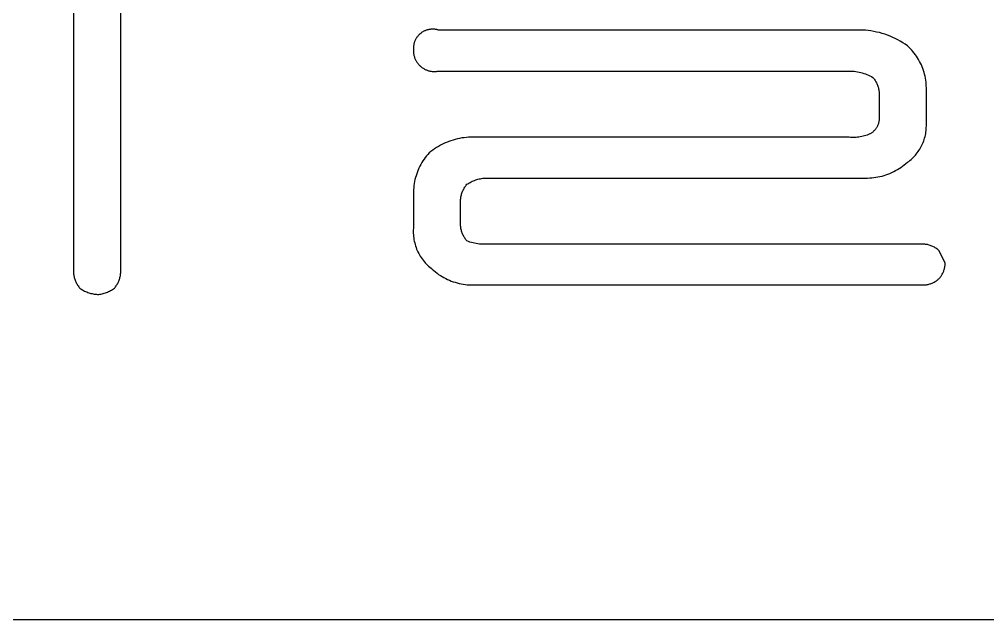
# Model space of a CAD drawing. Header units: millimetres. Extents: x 3033 to 5773, y 123 to 1487.
# Drawn here: x 4202.04 to 4224.24, y 310.35 to 324.12 of the extents above; entities that cross this region are included whole.
import ezdxf

# ---------------------------------------------------------------- set-up
doc = ezdxf.new("R2010")
doc.units = ezdxf.units.MM
doc.header["$MEASUREMENT"] = 0
doc.layers.add('TEX', color=70, linetype='Continuous')

msp = doc.modelspace()

# ---------------------------------------------------------------- linework, layer by layer
at = {"layer": 'TEX'}
for p, q in [((4203.281, 332.385), (4203.281, 318.385)), ((4204.364, 318.385), (4204.364, 332.385)), ((4211.184, 323.742), (4211.174, 323.731)), ((4211.194, 323.753), (4211.184, 323.742)), ((4211.205, 323.764), (4211.194, 323.753)), ((4211.216, 323.775), (4211.205, 323.764)), ((4211.227, 323.785), (4211.216, 323.775)), ((4211.238, 323.794), (4211.227, 323.785)), ((4211.25, 323.804), (4211.238, 323.794)), ((4211.263, 323.813), (4211.25, 323.804)), ((4211.275, 323.821), (4211.263, 323.813)), ((4211.288, 323.829), (4211.275, 323.821)), ((4211.301, 323.837), (4211.288, 323.829)), ((4211.314, 323.844), (4211.301, 323.837)), ((4211.328, 323.85), (4211.314, 323.844)), ((4211.342, 323.856), (4211.328, 323.85)), ((4211.356, 323.862), (4211.342, 323.856)), ((4211.37, 323.867), (4211.356, 323.862)), ((4211.384, 323.872), (4211.37, 323.867)), ((4211.399, 323.876), (4211.384, 323.872)), ((4211.414, 323.88), (4211.399, 323.876)), ((4211.428, 323.883), (4211.414, 323.88)), ((4211.443, 323.886), (4211.428, 323.883)), ((4211.458, 323.888), (4211.443, 323.886)), ((4211.473, 323.89), (4211.458, 323.888)), ((4211.488, 323.891), (4211.473, 323.89)), ((4211.504, 323.891), (4211.488, 323.891)), ((4211.519, 323.892), (4211.504, 323.891)), ((4211.534, 323.891), (4211.519, 323.892)), ((4211.549, 323.89), (4211.534, 323.891)), ((4211.564, 323.889), (4211.549, 323.89)), ((4211.579, 323.887), (4211.564, 323.889)), ((4211.594, 323.884), (4211.579, 323.887)), ((4211.609, 323.881), (4211.594, 323.884)), ((4211.623, 323.878), (4211.609, 323.881)), ((4211.638, 323.874), (4211.623, 323.878)), ((4211.652, 323.869), (4211.638, 323.874)), ((4221.178, 323.869), (4211.652, 323.869)), ((4221.243, 323.872), (4221.178, 323.869)), ((4221.308, 323.872), (4221.243, 323.872)), ((4221.374, 323.87), (4221.308, 323.872)), ((4221.439, 323.866), (4221.374, 323.87)), ((4221.504, 323.859), (4221.439, 323.866)), ((4221.568, 323.851), (4221.504, 323.859)), ((4221.632, 323.84), (4221.568, 323.851)), ((4221.696, 323.827), (4221.632, 323.84)), ((4221.76, 323.812), (4221.696, 323.827)), ((4221.823, 323.794), (4221.76, 323.812)), ((4221.885, 323.775), (4221.823, 323.794)), ((4221.946, 323.753), (4221.885, 323.775)), ((4222.007, 323.73), (4221.946, 323.753)), ((4211.081, 323.527), (4211.079, 323.512)), ((4211.084, 323.541), (4211.081, 323.527)), ((4211.087, 323.556), (4211.084, 323.541)), ((4211.091, 323.571), (4211.087, 323.556)), ((4211.095, 323.585), (4211.091, 323.571)), ((4211.1, 323.6), (4211.095, 323.585)), ((4211.105, 323.614), (4211.1, 323.6)), ((4211.111, 323.628), (4211.105, 323.614)), ((4211.118, 323.641), (4211.111, 323.628)), ((4211.124, 323.655), (4211.118, 323.641)), ((4211.131, 323.668), (4211.124, 323.655)), ((4211.139, 323.681), (4211.131, 323.668)), ((4211.147, 323.694), (4211.139, 323.681)), ((4211.156, 323.707), (4211.147, 323.694)), ((4211.165, 323.719), (4211.156, 323.707)), ((4211.174, 323.731), (4211.165, 323.719)), ((4222.067, 323.704), (4222.007, 323.73)), ((4222.126, 323.676), (4222.067, 323.704)), ((4222.184, 323.647), (4222.126, 323.676)), ((4222.241, 323.615), (4222.184, 323.647)), ((4222.297, 323.581), (4222.241, 323.615)), ((4222.352, 323.546), (4222.297, 323.581)), ((4222.405, 323.508), (4222.352, 323.546)), ((4211.075, 323.436), (4211.074, 323.419)), ((4211.074, 323.419), (4211.074, 323.403)), ((4211.074, 323.403), (4211.074, 323.386)), ((4211.074, 323.386), (4211.075, 323.369)), ((4211.076, 323.482), (4211.075, 323.466)), ((4211.075, 323.466), (4211.075, 323.451)), ((4211.075, 323.451), (4211.075, 323.436)), ((4211.075, 323.369), (4211.076, 323.352)), ((4211.077, 323.497), (4211.076, 323.482)), ((4211.076, 323.352), (4211.078, 323.336)), ((4211.079, 323.512), (4211.077, 323.497)), ((4211.078, 323.336), (4211.081, 323.319)), ((4211.081, 323.319), (4211.084, 323.303)), ((4211.084, 323.303), (4211.088, 323.286)), ((4222.438, 323.477), (4222.405, 323.508)), ((4222.47, 323.445), (4222.438, 323.477)), ((4222.501, 323.412), (4222.47, 323.445)), ((4222.531, 323.378), (4222.501, 323.412)), ((4222.56, 323.343), (4222.531, 323.378)), ((4222.587, 323.307), (4222.56, 323.343)), ((4222.613, 323.269), (4222.587, 323.307)), ((4211.088, 323.286), (4211.092, 323.27)), ((4211.092, 323.27), (4211.097, 323.254)), ((4211.097, 323.254), (4211.102, 323.238)), ((4211.102, 323.238), (4211.108, 323.223)), ((4211.108, 323.223), (4211.115, 323.207)), ((4211.115, 323.207), (4211.122, 323.192)), ((4211.122, 323.192), (4211.129, 323.177)), ((4211.129, 323.177), (4211.137, 323.162)), ((4211.137, 323.162), (4211.146, 323.148)), ((4211.146, 323.148), (4211.155, 323.134)), ((4211.155, 323.134), (4211.165, 323.12)), ((4211.165, 323.12), (4211.175, 323.107)), ((4211.175, 323.107), (4211.185, 323.094)), ((4211.185, 323.094), (4211.196, 323.081)), ((4211.196, 323.081), (4211.208, 323.069)), ((4222.638, 323.231), (4222.613, 323.269)), ((4222.661, 323.193), (4222.638, 323.231)), ((4222.683, 323.153), (4222.661, 323.193)), ((4222.704, 323.113), (4222.683, 323.153)), ((4222.723, 323.072), (4222.704, 323.113)), ((4222.741, 323.03), (4222.723, 323.072)), ((4211.208, 323.069), (4211.219, 323.057)), ((4211.219, 323.057), (4211.232, 323.045)), ((4211.232, 323.045), (4211.244, 323.034)), ((4211.244, 323.034), (4211.257, 323.024)), ((4211.257, 323.024), (4211.271, 323.014)), ((4211.271, 323.014), (4211.284, 323.004)), ((4211.284, 323.004), (4211.298, 322.995)), ((4211.298, 322.995), (4211.313, 322.986)), ((4211.313, 322.986), (4211.327, 322.978)), ((4211.327, 322.978), (4211.342, 322.97)), ((4211.342, 322.97), (4211.357, 322.963)), ((4211.357, 322.963), (4211.373, 322.956)), ((4211.373, 322.956), (4211.388, 322.95)), ((4211.388, 322.95), (4211.404, 322.945)), ((4211.404, 322.945), (4211.42, 322.94)), ((4211.42, 322.94), (4211.436, 322.936)), ((4211.436, 322.936), (4211.453, 322.932)), ((4211.453, 322.932), (4211.469, 322.928)), ((4211.469, 322.928), (4211.486, 322.926)), ((4211.486, 322.926), (4211.502, 322.924)), ((4211.502, 322.924), (4211.519, 322.922)), ((4211.519, 322.922), (4211.536, 322.921)), ((4211.536, 322.921), (4211.552, 322.921)), ((4211.552, 322.921), (4211.569, 322.921)), ((4211.569, 322.921), (4211.586, 322.922)), ((4211.586, 322.922), (4211.603, 322.923)), ((4211.603, 322.923), (4211.619, 322.925)), ((4211.619, 322.925), (4211.636, 322.928)), ((4211.636, 322.928), (4211.652, 322.931)), ((4211.652, 322.931), (4221.034, 322.931)), ((4221.034, 322.931), (4221.071, 322.931)), ((4221.071, 322.931), (4221.109, 322.93)), ((4221.109, 322.93), (4221.147, 322.928)), ((4221.147, 322.928), (4221.184, 322.925)), ((4221.184, 322.925), (4221.221, 322.92)), ((4221.221, 322.92), (4221.259, 322.914)), ((4221.259, 322.914), (4221.296, 322.906)), ((4221.296, 322.906), (4221.332, 322.898)), ((4221.332, 322.898), (4221.369, 322.888)), ((4221.369, 322.888), (4221.405, 322.877)), ((4221.405, 322.877), (4221.44, 322.865)), ((4221.44, 322.865), (4221.475, 322.852)), ((4221.475, 322.852), (4221.51, 322.837)), ((4222.758, 322.988), (4222.741, 323.03)), ((4222.773, 322.945), (4222.758, 322.988)), ((4222.786, 322.901), (4222.773, 322.945)), ((4222.798, 322.858), (4222.786, 322.901)), ((4222.808, 322.813), (4222.798, 322.858)), ((4221.51, 322.837), (4221.544, 322.821)), ((4221.544, 322.821), (4221.578, 322.805)), ((4221.578, 322.805), (4221.611, 322.787)), ((4221.611, 322.787), (4221.625, 322.77)), ((4221.625, 322.77), (4221.638, 322.753)), ((4221.638, 322.753), (4221.65, 322.736)), ((4221.65, 322.736), (4221.662, 322.718)), ((4221.662, 322.718), (4221.673, 322.7)), ((4221.673, 322.7), (4221.683, 322.682)), ((4221.683, 322.682), (4221.693, 322.663)), ((4221.693, 322.663), (4221.702, 322.644)), ((4221.702, 322.644), (4221.71, 322.624)), ((4222.817, 322.769), (4222.808, 322.813)), ((4222.825, 322.724), (4222.817, 322.769)), ((4222.83, 322.679), (4222.825, 322.724)), ((4222.835, 322.634), (4222.83, 322.679)), ((4222.837, 322.589), (4222.835, 322.634)), ((4221.71, 322.624), (4221.718, 322.604)), ((4221.718, 322.604), (4221.725, 322.584)), ((4221.725, 322.584), (4221.732, 322.564)), ((4221.732, 322.564), (4221.737, 322.543)), ((4221.737, 322.543), (4221.742, 322.523)), ((4221.742, 322.523), (4221.747, 322.502)), ((4221.747, 322.502), (4221.75, 322.481)), ((4221.75, 322.481), (4221.753, 322.46)), ((4221.753, 322.46), (4221.755, 322.439)), ((4221.755, 322.439), (4221.756, 322.417)), ((4221.756, 322.417), (4221.757, 322.396)), ((4222.838, 322.543), (4222.837, 322.589)), ((4222.838, 322.498), (4222.838, 322.543)), ((4222.838, 321.704), (4222.838, 322.498)), ((4221.756, 322.375), (4221.755, 322.354)), ((4221.755, 322.354), (4221.755, 321.849)), ((4221.757, 322.396), (4221.756, 322.375)), ((4221.743, 321.742), (4221.739, 321.729)), ((4221.746, 321.755), (4221.743, 321.742)), ((4221.749, 321.768), (4221.746, 321.755)), ((4221.751, 321.782), (4221.749, 321.768)), ((4221.753, 321.795), (4221.751, 321.782)), ((4221.754, 321.808), (4221.753, 321.795)), ((4221.755, 321.822), (4221.754, 321.808)), ((4221.755, 321.849), (4221.755, 321.835)), ((4221.755, 321.835), (4221.755, 321.822)), ((4221.596, 321.523), (4221.585, 321.515)), ((4221.607, 321.531), (4221.596, 321.523)), ((4221.617, 321.54), (4221.607, 321.531)), ((4221.627, 321.549), (4221.617, 321.54)), ((4221.637, 321.558), (4221.627, 321.549)), ((4221.646, 321.568), (4221.637, 321.558)), ((4221.655, 321.578), (4221.646, 321.568)), ((4221.664, 321.588), (4221.655, 321.578)), ((4221.672, 321.598), (4221.664, 321.588)), ((4221.68, 321.609), (4221.672, 321.598)), ((4221.688, 321.62), (4221.68, 321.609)), ((4221.695, 321.631), (4221.688, 321.62)), ((4221.702, 321.643), (4221.695, 321.631)), ((4221.709, 321.655), (4221.702, 321.643)), ((4221.715, 321.667), (4221.709, 321.655)), ((4221.721, 321.679), (4221.715, 321.667)), ((4221.726, 321.691), (4221.721, 321.679)), ((4221.731, 321.704), (4221.726, 321.691)), ((4221.735, 321.716), (4221.731, 321.704)), ((4221.739, 321.729), (4221.735, 321.716)), ((4222.822, 321.497), (4222.828, 321.531)), ((4222.828, 321.531), (4222.832, 321.565)), ((4222.832, 321.565), (4222.835, 321.6)), ((4222.835, 321.6), (4222.837, 321.635)), ((4222.837, 321.635), (4222.838, 321.669)), ((4222.838, 321.669), (4222.838, 321.704)), ((4211.836, 321.296), (4211.788, 321.276)), ((4211.885, 321.315), (4211.836, 321.296)), ((4211.934, 321.333), (4211.885, 321.315)), ((4211.983, 321.349), (4211.934, 321.333)), ((4212.034, 321.363), (4211.983, 321.349)), ((4212.084, 321.376), (4212.034, 321.363)), ((4212.135, 321.387), (4212.084, 321.376)), ((4212.187, 321.396), (4212.135, 321.387)), ((4212.238, 321.403), (4212.187, 321.396)), ((4212.29, 321.409), (4212.238, 321.403)), ((4212.342, 321.413), (4212.29, 321.409)), ((4212.394, 321.415), (4212.342, 321.413)), ((4212.446, 321.416), (4212.394, 321.415)), ((4221.034, 321.416), (4212.446, 321.416)), ((4221.066, 321.412), (4221.034, 321.416)), ((4221.098, 321.409), (4221.066, 321.412)), ((4221.13, 321.407), (4221.098, 321.409)), ((4221.163, 321.407), (4221.13, 321.407)), ((4221.195, 321.408), (4221.163, 321.407)), ((4221.227, 321.409), (4221.195, 321.408)), ((4221.259, 321.412), (4221.227, 321.409)), ((4221.291, 321.416), (4221.259, 321.412)), ((4221.323, 321.421), (4221.291, 321.416)), ((4221.355, 321.428), (4221.323, 321.421)), ((4221.387, 321.435), (4221.355, 321.428)), ((4221.418, 321.443), (4221.387, 321.435)), ((4221.449, 321.453), (4221.418, 321.443)), ((4221.479, 321.463), (4221.449, 321.453)), ((4221.509, 321.475), (4221.479, 321.463)), ((4221.539, 321.488), (4221.509, 321.475)), ((4221.551, 321.494), (4221.539, 321.488)), ((4221.562, 321.501), (4221.551, 321.494)), ((4221.574, 321.508), (4221.562, 321.501)), ((4221.585, 321.515), (4221.574, 321.508)), ((4222.752, 321.264), (4222.765, 321.296)), ((4222.765, 321.296), (4222.778, 321.329)), ((4222.778, 321.329), (4222.789, 321.362)), ((4222.789, 321.362), (4222.799, 321.395)), ((4222.799, 321.395), (4222.808, 321.429)), ((4222.808, 321.429), (4222.816, 321.462)), ((4222.816, 321.462), (4222.822, 321.497)), ((4211.477, 321.087), (4211.436, 321.055)), ((4211.518, 321.119), (4211.477, 321.087)), ((4211.561, 321.148), (4211.518, 321.119)), ((4211.605, 321.177), (4211.561, 321.148)), ((4211.649, 321.204), (4211.605, 321.177)), ((4211.695, 321.229), (4211.649, 321.204)), ((4211.741, 321.253), (4211.695, 321.229)), ((4211.788, 321.276), (4211.741, 321.253)), ((4222.629, 321.055), (4222.649, 321.083)), ((4222.649, 321.083), (4222.669, 321.112)), ((4222.669, 321.112), (4222.688, 321.141)), ((4222.688, 321.141), (4222.705, 321.171)), ((4222.705, 321.171), (4222.722, 321.202)), ((4222.722, 321.202), (4222.737, 321.233)), ((4222.737, 321.233), (4222.752, 321.264)), ((4211.293, 320.87), (4211.269, 320.83)), ((4211.319, 320.909), (4211.293, 320.87)), ((4211.346, 320.947), (4211.319, 320.909)), ((4211.375, 320.984), (4211.346, 320.947)), ((4211.405, 321.02), (4211.375, 320.984)), ((4211.436, 321.055), (4211.405, 321.02)), ((4222.405, 320.838), (4222.433, 320.859)), ((4222.433, 320.859), (4222.46, 320.88)), ((4222.46, 320.88), (4222.487, 320.903)), ((4222.487, 320.903), (4222.513, 320.926)), ((4222.513, 320.926), (4222.538, 320.95)), ((4222.538, 320.95), (4222.562, 320.975)), ((4222.562, 320.975), (4222.585, 321.001)), ((4222.585, 321.001), (4222.607, 321.028)), ((4222.607, 321.028), (4222.629, 321.055)), ((4211.184, 320.663), (4211.166, 320.62)), ((4211.203, 320.706), (4211.184, 320.663)), ((4211.223, 320.748), (4211.203, 320.706)), ((4211.245, 320.789), (4211.223, 320.748)), ((4211.269, 320.83), (4211.245, 320.789)), ((4222.089, 320.625), (4222.131, 320.647)), ((4222.131, 320.647), (4222.173, 320.67)), ((4222.173, 320.67), (4222.214, 320.695)), ((4222.214, 320.695), (4222.254, 320.721)), ((4222.254, 320.721), (4222.293, 320.748)), ((4222.293, 320.748), (4222.331, 320.777)), ((4222.331, 320.777), (4222.369, 320.807)), ((4222.369, 320.807), (4222.405, 320.838)), ((4211.111, 320.441), (4211.101, 320.395)), ((4211.123, 320.487), (4211.111, 320.441)), ((4211.136, 320.531), (4211.123, 320.487)), ((4211.15, 320.576), (4211.136, 320.531)), ((4211.166, 320.62), (4211.15, 320.576)), ((4212.424, 320.402), (4212.45, 320.413)), ((4212.45, 320.413), (4212.476, 320.424)), ((4212.476, 320.424), (4212.503, 320.433)), ((4212.503, 320.433), (4212.529, 320.442)), ((4212.529, 320.442), (4212.556, 320.449)), ((4212.556, 320.449), (4212.584, 320.456)), ((4212.584, 320.456), (4212.611, 320.462)), ((4212.611, 320.462), (4212.639, 320.467)), ((4212.639, 320.467), (4212.667, 320.471)), ((4212.667, 320.471), (4212.695, 320.474)), ((4212.695, 320.474), (4212.723, 320.476)), ((4212.723, 320.476), (4212.751, 320.478)), ((4212.751, 320.478), (4212.779, 320.478)), ((4212.779, 320.478), (4212.807, 320.477)), ((4212.807, 320.477), (4221.395, 320.477)), ((4221.395, 320.477), (4221.442, 320.476)), ((4221.442, 320.476), (4221.49, 320.477)), ((4221.49, 320.477), (4221.538, 320.479)), ((4221.538, 320.479), (4221.586, 320.482)), ((4221.586, 320.482), (4221.633, 320.487)), ((4221.633, 320.487), (4221.681, 320.494)), ((4221.681, 320.494), (4221.728, 320.502)), ((4221.728, 320.502), (4221.774, 320.512)), ((4221.774, 320.512), (4221.821, 320.524)), ((4221.821, 320.524), (4221.867, 320.537)), ((4221.867, 320.537), (4221.912, 320.551)), ((4221.912, 320.551), (4221.957, 320.568)), ((4221.957, 320.568), (4222.002, 320.585)), ((4222.002, 320.585), (4222.046, 320.604)), ((4222.046, 320.604), (4222.089, 320.625)), ((4211.078, 320.21), (4211.075, 320.163)), ((4211.081, 320.257), (4211.078, 320.21)), ((4211.086, 320.303), (4211.081, 320.257)), ((4211.093, 320.349), (4211.086, 320.303)), ((4211.101, 320.395), (4211.093, 320.349)), ((4212.203, 320.17), (4212.211, 320.19)), ((4212.211, 320.19), (4212.22, 320.209)), ((4212.22, 320.209), (4212.23, 320.228)), ((4212.23, 320.228), (4212.24, 320.247)), ((4212.24, 320.247), (4212.251, 320.265)), ((4212.251, 320.265), (4212.263, 320.282)), ((4212.263, 320.282), (4212.275, 320.3)), ((4212.275, 320.3), (4212.288, 320.317)), ((4212.288, 320.317), (4212.302, 320.333)), ((4212.302, 320.333), (4212.325, 320.348)), ((4212.325, 320.348), (4212.349, 320.363)), ((4212.349, 320.363), (4212.374, 320.377)), ((4212.374, 320.377), (4212.399, 320.39)), ((4212.399, 320.39), (4212.424, 320.402)), ((4211.075, 320.163), (4211.075, 320.117)), ((4211.075, 320.117), (4211.075, 319.323)), ((4212.156, 319.943), (4212.157, 319.964)), ((4212.157, 319.964), (4212.158, 319.985)), ((4212.158, 319.985), (4212.16, 320.006)), ((4212.16, 320.006), (4212.163, 320.027)), ((4212.163, 320.027), (4212.166, 320.048)), ((4212.166, 320.048), (4212.171, 320.069)), ((4212.171, 320.069), (4212.176, 320.09)), ((4212.176, 320.09), (4212.181, 320.11)), ((4212.181, 320.11), (4212.188, 320.131)), ((4212.188, 320.131), (4212.195, 320.151)), ((4212.195, 320.151), (4212.203, 320.17)), ((4212.157, 319.921), (4212.156, 319.943)), ((4212.158, 319.9), (4212.157, 319.921)), ((4212.158, 319.467), (4212.158, 319.9)), ((4211.075, 319.323), (4211.073, 319.286)), ((4212.156, 319.425), (4212.157, 319.446)), ((4212.157, 319.403), (4212.156, 319.425)), ((4212.157, 319.446), (4212.158, 319.467)), ((4212.158, 319.382), (4212.157, 319.403)), ((4212.16, 319.361), (4212.158, 319.382)), ((4212.163, 319.34), (4212.16, 319.361)), ((4212.166, 319.319), (4212.163, 319.34)), ((4212.171, 319.298), (4212.166, 319.319)), ((4212.176, 319.277), (4212.171, 319.298)), ((4211.073, 319.286), (4211.072, 319.248)), ((4211.072, 319.248), (4211.073, 319.211)), ((4211.073, 319.211), (4211.075, 319.174)), ((4211.075, 319.174), (4211.078, 319.137)), ((4211.078, 319.137), (4211.083, 319.1)), ((4211.083, 319.1), (4211.088, 319.063)), ((4212.181, 319.257), (4212.176, 319.277)), ((4212.188, 319.237), (4212.181, 319.257)), ((4212.195, 319.217), (4212.188, 319.237)), ((4212.203, 319.197), (4212.195, 319.217)), ((4212.211, 319.177), (4212.203, 319.197)), ((4212.22, 319.158), (4212.211, 319.177)), ((4212.23, 319.139), (4212.22, 319.158)), ((4212.24, 319.121), (4212.23, 319.139)), ((4212.251, 319.102), (4212.24, 319.121)), ((4212.263, 319.085), (4212.251, 319.102)), ((4212.275, 319.067), (4212.263, 319.085)), ((4211.088, 319.063), (4211.095, 319.027)), ((4211.095, 319.027), (4211.104, 318.991)), ((4211.104, 318.991), (4211.113, 318.955)), ((4211.113, 318.955), (4211.124, 318.919)), ((4211.124, 318.919), (4211.136, 318.884)), ((4211.136, 318.884), (4211.149, 318.849)), ((4212.288, 319.051), (4212.275, 319.067)), ((4212.302, 319.034), (4212.288, 319.051)), ((4212.336, 319.021), (4212.302, 319.034)), ((4212.371, 319.009), (4212.336, 319.021)), ((4212.406, 318.998), (4212.371, 319.009)), ((4212.442, 318.989), (4212.406, 318.998)), ((4212.478, 318.98), (4212.442, 318.989)), ((4212.514, 318.973), (4212.478, 318.98)), ((4212.55, 318.967), (4212.514, 318.973)), ((4212.587, 318.963), (4212.55, 318.967)), ((4212.623, 318.96), (4212.587, 318.963)), ((4212.66, 318.958), (4212.623, 318.96)), ((4212.697, 318.957), (4212.66, 318.958)), ((4212.734, 318.957), (4212.697, 318.957)), ((4212.77, 318.959), (4212.734, 318.957)), ((4212.807, 318.962), (4212.77, 318.959)), ((4222.694, 318.962), (4212.807, 318.962)), ((4222.715, 318.963), (4222.694, 318.962)), ((4222.736, 318.963), (4222.715, 318.963)), ((4222.757, 318.963), (4222.736, 318.963)), ((4222.779, 318.961), (4222.757, 318.963)), ((4222.8, 318.959), (4222.779, 318.961)), ((4222.821, 318.956), (4222.8, 318.959)), ((4222.842, 318.953), (4222.821, 318.956)), ((4222.863, 318.949), (4222.842, 318.953)), ((4222.883, 318.944), (4222.863, 318.949)), ((4222.904, 318.938), (4222.883, 318.944)), ((4222.924, 318.932), (4222.904, 318.938)), ((4222.944, 318.925), (4222.924, 318.932)), ((4222.964, 318.917), (4222.944, 318.925)), ((4222.983, 318.908), (4222.964, 318.917)), ((4223.003, 318.899), (4222.983, 318.908)), ((4223.022, 318.89), (4223.003, 318.899)), ((4223.04, 318.879), (4223.022, 318.89)), ((4223.058, 318.868), (4223.04, 318.879)), ((4223.076, 318.856), (4223.058, 318.868)), ((4223.093, 318.844), (4223.076, 318.856)), ((4211.149, 318.849), (4211.163, 318.815)), ((4211.163, 318.815), (4211.179, 318.781)), ((4211.179, 318.781), (4211.196, 318.748)), ((4211.196, 318.748), (4211.214, 318.715)), ((4211.214, 318.715), (4211.233, 318.684)), ((4211.233, 318.684), (4211.253, 318.652)), ((4211.253, 318.652), (4211.274, 318.622)), ((4223.11, 318.831), (4223.093, 318.844)), ((4223.127, 318.818), (4223.11, 318.831)), ((4223.271, 318.529), (4223.127, 318.818)), ((4211.274, 318.622), (4211.296, 318.592)), ((4211.296, 318.592), (4211.319, 318.563)), ((4211.319, 318.563), (4211.344, 318.535)), ((4211.344, 318.535), (4211.369, 318.507)), ((4211.369, 318.507), (4211.395, 318.481)), ((4211.395, 318.481), (4211.422, 318.455)), ((4211.422, 318.455), (4211.45, 318.431)), ((4211.45, 318.431), (4211.479, 318.407)), ((4223.252, 318.398), (4223.257, 318.417)), ((4223.257, 318.417), (4223.261, 318.435)), ((4223.261, 318.435), (4223.264, 318.454)), ((4223.264, 318.454), (4223.267, 318.472)), ((4223.267, 318.472), (4223.269, 318.491)), ((4223.269, 318.491), (4223.27, 318.51)), ((4223.27, 318.51), (4223.271, 318.529)), ((4203.281, 318.385), (4203.28, 318.363)), ((4203.28, 318.363), (4203.28, 318.342)), ((4203.28, 318.342), (4203.281, 318.321)), ((4203.281, 318.321), (4203.282, 318.3)), ((4203.282, 318.3), (4203.284, 318.278)), ((4203.284, 318.278), (4203.287, 318.257)), ((4203.287, 318.257), (4203.29, 318.236)), ((4203.29, 318.236), (4203.294, 318.216)), ((4203.294, 318.216), (4203.299, 318.195)), ((4203.299, 318.195), (4203.305, 318.174)), ((4204.34, 318.174), (4204.346, 318.195)), ((4204.346, 318.195), (4204.351, 318.216)), ((4204.351, 318.216), (4204.355, 318.236)), ((4204.355, 318.236), (4204.358, 318.257)), ((4204.358, 318.257), (4204.361, 318.278)), ((4204.361, 318.278), (4204.363, 318.3)), ((4204.363, 318.3), (4204.364, 318.321)), ((4204.365, 318.363), (4204.364, 318.385)), ((4204.364, 318.321), (4204.365, 318.342)), ((4204.365, 318.342), (4204.365, 318.363)), ((4211.479, 318.407), (4211.508, 318.385)), ((4211.508, 318.385), (4211.543, 318.354)), ((4211.543, 318.354), (4211.579, 318.324)), ((4211.579, 318.324), (4211.616, 318.295)), ((4211.616, 318.295), (4211.654, 318.268)), ((4211.654, 318.268), (4211.693, 318.242)), ((4211.693, 318.242), (4211.733, 318.217)), ((4211.733, 318.217), (4211.773, 318.194)), ((4211.773, 318.194), (4211.815, 318.172)), ((4223.139, 318.182), (4223.151, 318.197)), ((4223.151, 318.197), (4223.163, 318.212)), ((4223.163, 318.212), (4223.174, 318.227)), ((4223.174, 318.227), (4223.184, 318.243)), ((4223.184, 318.243), (4223.194, 318.259)), ((4223.194, 318.259), (4223.203, 318.276)), ((4223.203, 318.276), (4223.212, 318.292)), ((4223.212, 318.292), (4223.22, 318.309)), ((4223.22, 318.309), (4223.228, 318.327)), ((4223.228, 318.327), (4223.235, 318.344)), ((4223.235, 318.344), (4223.241, 318.362)), ((4223.241, 318.362), (4223.247, 318.38)), ((4223.247, 318.38), (4223.252, 318.398)), ((4203.305, 318.174), (4203.311, 318.154)), ((4203.311, 318.154), (4203.318, 318.134)), ((4203.318, 318.134), (4203.326, 318.114)), ((4203.326, 318.114), (4203.335, 318.095)), ((4203.335, 318.095), (4203.344, 318.076)), ((4203.344, 318.076), (4203.354, 318.057)), ((4203.354, 318.057), (4203.364, 318.038)), ((4203.364, 318.038), (4203.375, 318.02)), ((4203.375, 318.02), (4203.387, 318.002)), ((4203.387, 318.002), (4203.399, 317.985)), ((4203.399, 317.985), (4203.412, 317.968)), ((4203.412, 317.968), (4203.426, 317.952)), ((4204.219, 317.952), (4204.233, 317.968)), ((4204.233, 317.968), (4204.246, 317.985)), ((4204.246, 317.985), (4204.258, 318.002)), ((4204.258, 318.002), (4204.27, 318.02)), ((4204.27, 318.02), (4204.281, 318.038)), ((4204.281, 318.038), (4204.291, 318.057)), ((4204.291, 318.057), (4204.301, 318.076)), ((4204.301, 318.076), (4204.31, 318.095)), ((4204.31, 318.095), (4204.319, 318.114)), ((4204.319, 318.114), (4204.326, 318.134)), ((4204.326, 318.134), (4204.334, 318.154)), ((4204.334, 318.154), (4204.34, 318.174)), ((4211.815, 318.172), (4211.857, 318.152)), ((4211.857, 318.152), (4211.9, 318.133)), ((4211.9, 318.133), (4211.943, 318.115)), ((4211.943, 318.115), (4211.987, 318.099)), ((4211.987, 318.099), (4212.031, 318.085)), ((4212.031, 318.085), (4212.076, 318.072)), ((4212.076, 318.072), (4212.122, 318.06)), ((4212.122, 318.06), (4212.167, 318.05)), ((4212.167, 318.05), (4212.213, 318.042)), ((4212.213, 318.042), (4212.26, 318.035)), ((4212.26, 318.035), (4212.306, 318.03)), ((4212.306, 318.03), (4212.353, 318.026)), ((4212.353, 318.026), (4212.399, 318.024)), ((4212.399, 318.024), (4212.446, 318.024)), ((4212.446, 318.024), (4222.766, 318.024)), ((4222.766, 318.024), (4222.785, 318.024)), ((4222.785, 318.024), (4222.804, 318.026)), ((4222.804, 318.026), (4222.822, 318.028)), ((4222.822, 318.028), (4222.841, 318.03)), ((4222.841, 318.03), (4222.86, 318.034)), ((4222.86, 318.034), (4222.878, 318.038)), ((4222.878, 318.038), (4222.897, 318.042)), ((4222.897, 318.042), (4222.915, 318.047)), ((4222.915, 318.047), (4222.933, 318.053)), ((4222.933, 318.053), (4222.951, 318.06)), ((4222.951, 318.06), (4222.968, 318.067)), ((4222.968, 318.067), (4222.985, 318.074)), ((4222.985, 318.074), (4223.002, 318.083)), ((4223.002, 318.083), (4223.019, 318.091)), ((4223.019, 318.091), (4223.036, 318.101)), ((4223.036, 318.101), (4223.052, 318.111)), ((4223.052, 318.111), (4223.067, 318.121)), ((4223.067, 318.121), (4223.083, 318.132)), ((4223.083, 318.132), (4223.098, 318.144)), ((4223.098, 318.144), (4223.112, 318.156)), ((4223.112, 318.156), (4223.127, 318.168)), ((4223.127, 318.168), (4223.139, 318.182)), ((4203.426, 317.952), (4203.447, 317.937)), ((4203.447, 317.937), (4203.468, 317.923)), ((4203.468, 317.923), (4203.49, 317.91)), ((4203.49, 317.91), (4203.513, 317.897)), ((4203.513, 317.897), (4203.536, 317.886)), ((4203.536, 317.886), (4203.559, 317.875)), ((4203.559, 317.875), (4203.583, 317.865)), ((4203.583, 317.865), (4203.607, 317.855)), ((4203.607, 317.855), (4203.631, 317.847)), ((4203.631, 317.847), (4203.656, 317.839)), ((4203.656, 317.839), (4203.681, 317.832)), ((4203.681, 317.832), (4203.706, 317.826)), ((4203.706, 317.826), (4203.731, 317.821)), ((4203.731, 317.821), (4203.756, 317.816)), ((4203.756, 317.816), (4203.782, 317.813)), ((4203.782, 317.813), (4203.807, 317.81)), ((4203.807, 317.81), (4203.833, 317.808)), ((4203.833, 317.808), (4203.859, 317.807)), ((4203.859, 317.807), (4203.884, 317.811)), ((4203.884, 317.811), (4203.91, 317.815)), ((4203.91, 317.815), (4203.936, 317.821)), ((4203.936, 317.821), (4203.961, 317.827)), ((4203.961, 317.827), (4203.987, 317.834)), ((4203.987, 317.834), (4204.011, 317.842)), ((4204.011, 317.842), (4204.036, 317.851)), ((4204.036, 317.851), (4204.06, 317.861)), ((4204.06, 317.861), (4204.084, 317.872)), ((4204.084, 317.872), (4204.108, 317.883)), ((4204.108, 317.883), (4204.131, 317.895)), ((4204.131, 317.895), (4204.154, 317.908)), ((4204.154, 317.908), (4204.176, 317.922)), ((4204.176, 317.922), (4204.198, 317.936)), ((4204.198, 317.936), (4204.219, 317.952)), ((3984.363, 310.348), (4363.085, 310.348))]:
    msp.add_line(p, q, dxfattribs=at)

doc.saveas('drawing.dxf')
